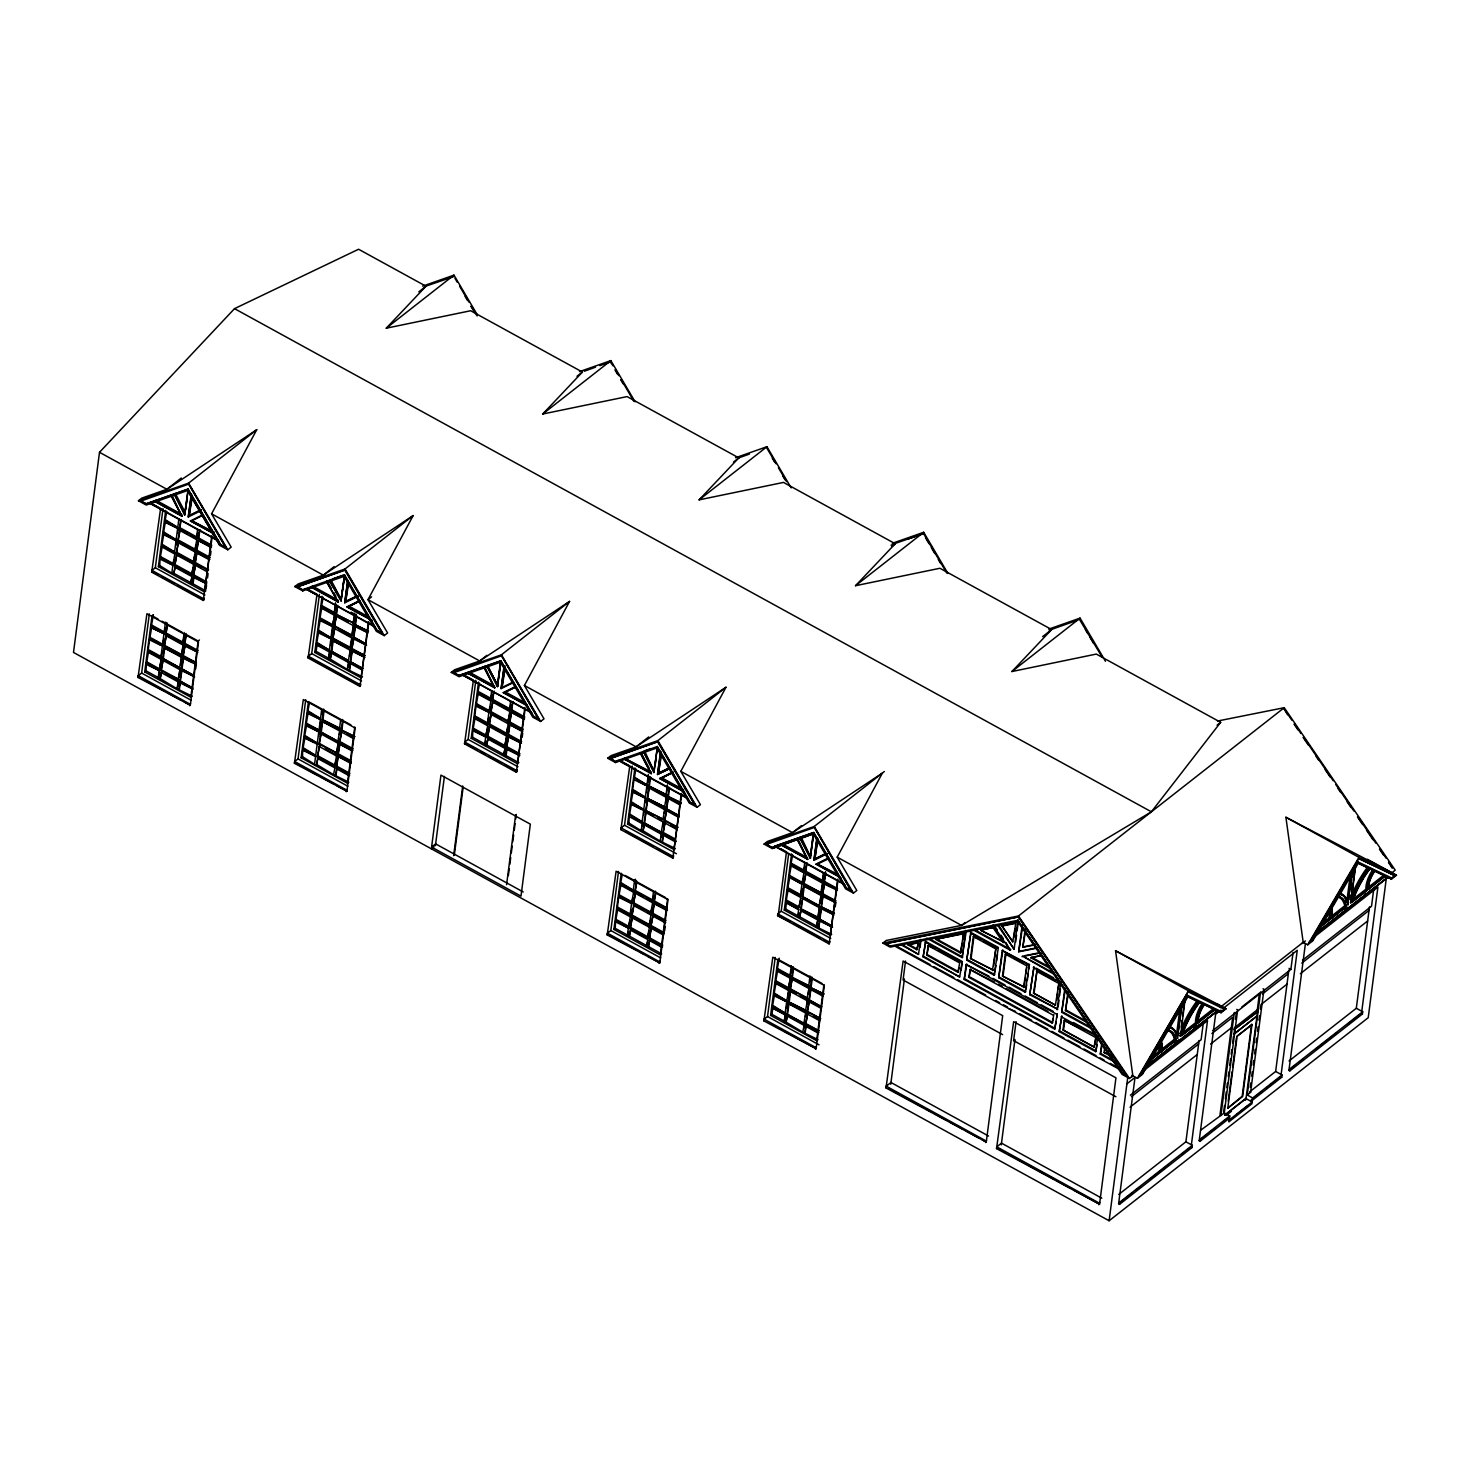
<?xml version="1.0" encoding="UTF-8"?>
<svg xmlns="http://www.w3.org/2000/svg" width="1470" height="1470" viewBox="0 0 1470 1470"><rect width="100%" height="100%" fill="white"/><g stroke="black" fill="none" stroke-linecap="round" stroke-linejoin="round"><path stroke-width="1.5" d="M1217.527 721.035L1284.229 707.695L1395.232 870.166L1391.943 872.739L1285.901 817.265L1303.192 942.288L1221.533 1006.288L1115.546 950.778L1132.837 1075.801L1129.456 1078.447L1122.161 1074.441L1017.736 921.616L890.159 947.121L882.845 943.115L886.226 940.469L961.564 925.402L1151.396 811.808L1220.67 722.321L1096.308 654.076L1011.93 671.533L1051.638 629.564L939.918 568.265L855.54 585.703L895.23 543.735L783.51 482.417L699.114 499.855L738.804 457.887L627.102 396.588L542.724 414.025L582.414 372.057L470.676 310.74L386.279 328.196L425.988 286.227L358.588 249.238L234.52 308.645L99.501 452.301L73.5 652.441L1109.115 1220.762L1368.221 1017.699L1386.559 876.543M138.033 677.468L146.926 613.725L198.505 642.022L190.291 705.232L138.033 677.468L138.272 675.704L141.635 673.058L149.334 613.872M212.176 536.715L203.283 600.458L151.722 572.161L151.943 570.397L155.324 567.751L163.005 508.565M151.722 572.161L160.597 508.418L151.483 503.401M165.338 673.94L178.476 681.161L176.896 688.695L192.166 696.174L190.824 697.239L144.721 671.937L152.016 615.746L153.376 614.68L151.098 627.543L164.548 634.011L151.098 627.543M211.79 535.723L204.495 591.932L158.392 566.63L165.687 510.439M148.801 664.881L159.752 670.89L146.302 664.403L148.58 651.577L161.351 658.597L159.311 669.659L146.541 662.639M160.671 659.13L147.9 652.11L149.499 639.817L162.95 646.304M149.499 639.817L151.759 627.01M173.442 565.546L159.991 559.059L162.251 546.234L175.022 553.253L172.982 564.315L160.212 557.295M174.36 553.786L161.59 546.766L163.85 533.959L176.62 540.96L176.088 545.168M176.62 540.96L163.17 534.474L165.448 521.666L176.4 527.675M177.668 532.893L178.219 528.667L164.769 522.199L166.772 511.486M144.721 671.937L146.063 670.871L146.302 664.403M158.392 566.63L159.752 565.564L159.991 559.059M159.991 679.416L161.571 671.882L159.991 679.416L158.172 678.423L159.072 671.404M148.121 650.365L160.91 657.366L162.27 646.837M149.72 638.072L162.49 645.073L163.868 634.544M151.318 625.779L164.089 632.798L165.467 622.214L167.286 623.225L165.926 633.79L182.813 643.07L184.595 634.084M190.291 574.788L175.261 566.538L173.662 574.108L171.843 573.116L172.762 566.06M161.81 545.021L174.581 552.022L175.959 541.493M163.409 532.728L176.179 539.729L177.539 529.2M165.007 520.435L177.778 527.454L178.862 519.02M158.172 678.423L159.532 672.635M159.311 669.659L161.075 660.692M160.91 657.366L162.398 650.512M162.49 645.073L163.997 638.237M164.089 632.798L165.32 628.039M172.982 564.315L174.213 559.574M161.13 670.651L163.17 659.589L161.13 670.651L178.715 679.397L161.81 670.136M162.729 658.376L179.634 667.637L162.729 658.376L164.089 647.829L179.799 655.546M164.328 646.083L166.367 635.022L164.328 646.083L181.894 654.83L164.989 645.55M173.662 574.108L175.261 566.538M174.82 565.307L176.859 554.245L174.82 565.307L191.706 574.586L193.213 567.732M176.4 553.032L178.458 541.971L195.345 551.232L193.305 562.293L176.4 553.032L178.458 541.971M196.135 545.26L194.904 550.019L177.999 540.739L180.057 529.678L187.554 533.794M197.733 532.985L196.502 537.726L179.597 528.447L180.7 520.012M163.409 657.843L164.769 647.314M165.926 633.79L167.69 624.805M177.999 540.739L180.057 529.678M179.597 528.447L181.361 519.498M188.197 489.73L184.632 514.978L188.123 489.032L220.592 544.433L225.682 547.685L220.243 544.708L187.792 489.289L146.026 503.971L140.789 501.105L146.357 503.695L188.123 489.032M174.618 493.92L184.65 513.287L185.9 508.399M186.47 504.026L187.315 497.485M200.49 510.862L188.27 516.962L191.229 494.287M191.559 494.012L188.27 516.962M200.618 510.163L189.226 515.768L191.761 496.18M189.226 515.768L192.166 497.815M178.035 679.93L180.075 668.868L165.044 660.618M179.634 667.637L181.674 656.575L180.571 665.01M181.233 655.363L183.272 644.301L168.242 636.051M182.813 643.07L184.191 632.504M192.405 584.38L193.305 577.342L206.755 583.829L193.985 576.81L193.066 583.866L190.567 583.388L192.166 575.817M191.706 574.586L193.764 563.524L178.734 555.274M194.904 550.019L196.943 538.957L191.321 535.852M196.502 537.726L197.605 529.292M177.797 686.416L178.476 681.161M178.972 677.303L180.075 668.868M182.17 652.717L182.997 646.396M190.567 583.388L191.927 577.581M193.305 562.293L194.812 555.458M178.715 689.687L180.296 682.154L179.395 689.173M179.854 680.941L192.625 687.942L179.854 680.941L181.894 669.879L192.846 675.888M181.453 668.648L194.224 675.649L181.453 668.648L183.493 657.586L190.788 661.592M183.052 656.355L185.091 645.293L183.052 656.355L196.502 662.841L183.732 655.822M197.421 651.081L184.65 644.062L186.01 633.496M193.544 575.597L195.583 564.535L193.544 575.597L206.314 582.598M207.913 570.305L195.142 563.304L196.502 552.775L209.953 559.243M209.512 558.03L196.723 551.011L198.101 540.482L211.551 546.969M211.11 545.737L198.321 538.718L199.424 530.303M180.534 680.408L181.894 669.879M182.133 668.115L183.493 657.586M184.65 644.062L186.414 635.077M195.142 563.304L197.182 552.242M196.723 551.011L198.781 539.949M198.321 538.718L200.104 529.77M189.612 705.765L190.512 703.487M190.824 697.239L198.119 641.03L199.461 639.983M203.283 600.458L204.201 598.18M195.73 668.813L196.263 664.587L182.813 658.119M206.076 589.102L206.535 585.593M207.527 577.857L208.078 573.649M210.449 555.384L211 551.176M294.441 763.297L303.316 699.573L355.134 727.999L346.92 791.191L294.441 763.297L294.661 761.534L298.042 758.906L305.723 699.738M368.805 622.674L359.929 686.416L308.112 657.99L308.351 656.226L311.713 653.58L319.413 594.394M308.112 657.99L317.005 594.247L307.873 589.231M335.105 767.12L333.525 774.653L348.794 782.132L347.453 783.198L301.129 757.767L308.424 701.594L350.889 724.912M328.251 658.946L329.831 651.375L328.251 658.946L330.07 659.938L331.669 652.368L348.794 661.776L347.214 669.346L362.484 676.825L361.124 677.89L314.8 652.459L322.095 596.269M316.16 756.719L302.71 750.233L304.97 737.407L314.102 742.423M317.759 744.426L304.308 737.94L306.568 725.133L319.339 732.133L318.806 736.341M319.339 732.133L305.907 725.647L308.167 712.84L319.119 718.848M306.127 723.901L319.578 730.388L320.938 719.841L307.487 713.373L309.49 702.642M329.17 651.89L316.381 644.889L318.659 632.063L329.611 638.072M330.621 645.404L331.43 639.082L317.979 632.596L320.258 619.789L333.029 626.79L331.926 635.224M333.029 626.79L319.578 620.303L321.856 607.496L334.627 614.497L332.587 625.558L319.817 618.558M333.947 615.03L321.177 608.029L323.179 597.316M301.129 757.767L302.471 756.701L302.71 750.233M314.8 652.459L316.142 651.394L317.061 644.356L324.356 648.362M333.212 766.072L317.979 757.712L316.399 765.245L314.562 764.253L315.48 757.234M302.93 748.469L315.701 755.488L317.079 744.959M304.529 736.194L317.3 743.195L318.678 732.666M318.898 730.902L320.276 720.374M307.726 711.609L320.497 718.628L321.599 710.194M316.62 643.125L329.39 650.144L330.75 639.615M318.218 630.851L330.989 637.851L332.349 627.322M321.397 606.265L334.186 613.284L335.546 602.737M321.728 713.869L322.261 709.661M332.587 625.558L334.351 616.61M334.186 613.284L335.95 604.317M316.399 765.245L317.979 757.712M317.538 756.48L319.523 745.768L317.538 756.48L334.664 765.888L335.877 761.295M319.137 744.206L321.177 733.144L338.302 742.534L336.942 753.081L319.137 744.206L321.177 733.144M320.717 731.913L337.861 741.321L320.717 731.913L322.095 721.384L337.99 729.212M322.316 719.62L340.121 728.495L322.316 719.62L323.694 709.073M331.209 651.136L348.353 660.544L331.209 651.136L332.587 640.608L348.482 648.435M332.808 638.862L334.848 627.8L332.808 638.862L350.613 647.737L333.488 638.329M334.407 626.569L336.446 615.507L334.407 626.569L352.212 635.444L335.087 626.036M336.005 614.276L353.811 623.151L336.005 614.276L337.089 605.861M321.397 731.38L322.775 720.851M322.996 719.087L324.098 710.653M330.07 659.938L331.669 652.368M331.889 650.622L333.249 640.075M336.685 613.743L337.769 605.328M330.768 579.566L341.058 599.337L344.55 574.88L377.202 630.391L382.108 633.515L376.871 630.648L344.219 575.137M341.04 600.918L344.623 575.578L341.04 600.918L329.666 580.981L326.744 582.01L338.155 602.02L311.456 587.357L306.219 589.194L374.06 625.981M358.643 596.048L344.697 602.81L347.655 580.117M347.692 582.12L344.697 602.81M357.118 596.048L345.652 601.634L348.188 582.01M345.652 601.634L348.592 583.663M334.664 765.888L336.667 755.176L325.238 748.91M336.262 753.596L338.302 742.534M337.861 741.321L339.901 730.259L339.349 734.467M339.46 729.028L340.544 720.594M348.353 660.544L350.393 649.483L349.566 655.804M349.952 648.252L351.991 637.19L350.889 645.624M351.532 635.977L353.59 624.915L352.488 633.331M353.131 623.684L354.509 613.155M348.114 667.049L348.794 661.776M354.086 621.038L354.913 614.717M335.362 775.645L336.942 768.112L349.713 775.131M349.272 773.9L336.483 766.899L337.861 756.352L351.312 762.838M350.871 761.607L338.082 754.606L339.46 744.077L352.91 750.545M339.68 742.313L341.72 731.251L339.68 742.313L352.451 749.332M341.279 730.02L354.729 736.507L341.279 730.02L342.657 719.491M349.033 670.338L350.613 662.768L361.565 668.776M350.172 661.555L362.943 668.556L350.172 661.555L352.212 650.493L363.163 656.502M351.771 649.262L353.811 638.2L351.771 649.262L365.221 655.749L352.451 648.729M353.37 636.969L366.14 643.989L353.37 636.969L355.409 625.908L366.361 631.916M354.968 624.676L368.419 631.163L354.968 624.676L356.328 614.148M336.024 775.131L336.942 768.112M336.483 766.899L338.541 755.837M338.082 754.606L340.121 743.544M341.959 729.506L343.043 721.072M349.713 669.824L350.613 662.768M350.852 661.022L352.212 650.493M354.031 636.437L355.409 625.908M355.63 624.162L356.732 615.728M346.24 791.724L347.14 789.445M347.453 783.198L354.748 727.025M359.929 686.416L360.83 684.138M361.124 677.89L368.437 621.681M431.592 847.069L440.945 775.094L530.339 824.155L520.986 896.13L431.592 847.069L435.635 843.89L523.21 891.959M435.414 845.654L444.399 776.417M525.213 708.503L516.319 772.246L464.538 743.838L464.777 742.074L468.14 739.428L475.839 680.242M464.538 743.838L473.432 680.096L464.299 675.079M453.642 855.65L462.701 785.954M454.322 855.136L463.087 787.699M524.827 707.511L517.532 763.72L471.227 738.308L478.522 682.098M475.306 731.196L486.258 737.205L472.807 730.737L475.086 717.911L487.856 724.93L485.817 735.992L473.046 728.973M487.176 725.445L474.406 718.444L476.004 706.151L489.455 712.638M476.004 706.151L478.283 693.344L491.053 700.345L489.014 711.407L476.243 704.406M490.374 700.878L477.603 693.858L479.606 683.164M471.227 738.308L472.568 737.242L472.807 730.737M503.291 746.558L488.095 738.216L486.496 745.786L484.677 744.775L485.596 737.738M474.645 716.68L487.415 723.699L488.775 713.17M477.824 692.113L490.612 699.114L491.697 690.698M484.677 744.775L485.798 740.733M485.817 735.992L487.305 729.138M487.415 723.699L488.904 716.846M489.014 711.407L490.227 706.666M490.612 699.114L491.825 694.373M486.496 745.786L488.095 738.216M487.636 736.984L489.694 725.923L487.636 736.984L504.743 746.374L506.507 737.425M507.83 727.246L506.341 734.081L489.234 724.692L491.274 713.63L500.792 718.848M490.833 712.417L492.873 701.355L490.833 712.417L507.94 721.788L509.428 714.953M510.751 704.773L509.539 709.514L492.432 700.124L493.516 691.69M489.234 724.692L491.274 713.63M492.432 700.124L494.196 691.176M497.485 684.946L487.47 665.598L497.485 684.946L500.314 663.172M501.031 661.426L497.448 686.637L500.7 661.702M513.379 682.576L501.105 688.64L504.045 665.965M504.394 665.708L501.105 688.64M513.508 681.878L502.042 687.445L504.871 665.671M504.982 669.511L502.042 687.445M505.423 756.168L506.341 749.13L519.792 755.617L507.021 748.597L506.103 755.635L503.604 755.176L505.202 747.605M504.743 746.374L506.782 735.312L491.586 726.97M506.341 734.081L508.381 723.019M507.94 721.788L509.98 710.727L494.784 702.384M509.539 709.514L510.623 701.08M503.604 755.176L504.963 749.369M506.58 747.366L508.62 736.305L506.58 747.366L519.351 754.386M520.95 742.093L508.161 735.092L509.539 724.563L522.989 731.031M522.53 729.818L509.759 722.799L511.137 712.27L524.588 718.756M524.129 717.525L511.358 710.506L512.46 702.09M508.161 735.092L510.219 724.03M509.759 722.799L511.799 711.737M511.358 710.506L513.122 701.558M516.319 772.246L517.22 769.968M522.162 737.352L522.714 733.144M506.58 884.701L515.621 815.005M508.363 875.624L509.245 868.825M509.833 864.305L510.715 857.506M511.303 852.967L512.185 846.169M512.773 841.649L513.655 834.85M514.243 830.329L515.125 823.531M515.713 818.992L516.301 814.472M607.22 934.957L616.114 871.232L668.005 899.713L659.791 962.905L607.22 934.957L607.459 933.193L610.822 930.547L618.521 871.398M681.676 794.37L672.801 858.112L620.91 829.65L621.13 827.886L624.511 825.24L632.192 766.054M667.619 898.721L660.324 954.894L613.909 929.426L621.204 873.254M631.677 817.008L642.629 823.016L641.03 830.587L642.868 831.597L644.448 824.027L661.665 833.472L660.085 841.042L675.355 848.521L673.995 849.587L627.58 824.119L634.893 767.91M623.464 925.365L628.939 928.36L615.489 921.892L617.767 909.066L630.538 916.086L628.499 927.147L615.728 920.128M629.858 916.6L617.088 909.599L618.686 897.306L632.137 903.793M618.686 897.306L620.965 884.499L633.735 891.5L631.696 902.562L618.907 895.561M633.055 892.033L620.285 885.013L622.288 874.301M641.949 823.549L629.178 816.548L631.438 803.722L640.571 808.739M643.676 814.95L644.227 810.742L630.777 804.255L633.037 791.43L645.826 798.449L645.275 802.657M645.826 798.449L632.376 791.962L633.956 779.67L647.406 786.156L646.598 792.477M633.956 779.67L635.959 768.957M613.909 929.426L615.25 928.36L615.489 921.892M627.58 824.119L628.939 823.053L629.178 816.548M646.065 937.768L630.777 929.371L629.178 936.904L627.359 935.894L628.26 928.893M617.326 907.835L630.097 914.854L631.457 904.326M620.505 883.268L633.276 890.269L634.654 879.74L636.473 880.732L635.113 891.279L652.331 900.724L653.544 895.983M629.399 814.784L642.169 821.803L643.548 811.256M630.997 802.491L643.768 809.511L645.146 798.982M632.596 790.198L645.367 797.218L646.745 786.689M634.195 777.924L646.965 784.925L648.325 774.396M627.359 935.894L628.48 931.87M628.499 927.147L629.987 920.293M630.097 914.854L631.31 910.114M631.696 902.562L632.909 897.821M634.783 883.415L635.334 879.207M642.169 826.544L642.629 823.016M647.921 782.297L648.729 775.976M629.178 936.904L630.777 929.371M630.318 928.14L632.357 917.078L630.318 928.14L647.535 937.584L649.042 930.749M650.365 920.551L649.134 925.31L631.916 915.847L633.956 904.785L643.529 910.04M651.945 908.276L650.732 913.017L633.515 903.572L635.554 892.51L643.217 896.7M644.007 822.796L661.224 832.24L644.007 822.796L646.047 811.734L653.691 815.942M645.606 810.503L663.484 819.433L645.606 810.503L647.645 799.441L664.863 808.886L664.311 813.112M647.204 798.228L665.083 807.14L647.204 798.228L649.244 787.167L666.461 796.611L665.634 802.932M648.784 785.936L666.682 794.847L648.784 785.936L649.887 777.501M631.916 915.847L633.956 904.785M633.515 903.572L635.554 892.51M635.113 891.279L636.878 882.312M642.868 831.597L644.448 824.027M644.687 822.263L646.047 811.734M646.267 809.97L647.645 799.441M647.866 797.695L649.244 787.167M649.464 785.403L650.567 776.968M657.457 747.219L653.874 772.522L657.384 746.503L690.073 802.087L694.924 805.192L689.742 802.344L657.035 746.76M655.418 763.738L656.282 757.179M656.851 752.805L657.421 748.432M669.511 768.7L657.513 774.525L660.471 751.758M657.513 774.525L660.802 751.482M669.971 767.744L658.468 773.33L661.022 753.651M658.468 773.33L661.408 755.304M662.584 946.827L649.813 939.826L648.233 947.36L646.396 946.349L647.994 938.815M647.535 937.584L649.575 926.523L634.268 918.125M649.134 925.31L651.173 914.248L647.351 912.135M650.732 913.017L652.772 901.955L647.039 898.795M652.331 900.724L653.415 892.29M661.224 832.24L663.264 821.179L662.713 825.405M662.823 819.948L664.863 808.886M664.422 807.673L666.461 796.611M666.002 795.38L667.38 784.851M646.396 946.349L647.535 942.325M661.206 837L661.665 833.472M667.233 790.639L667.784 786.432M648.233 947.36L649.813 939.826M649.372 938.595L651.412 927.533L649.372 938.595L662.143 945.596L661.904 947.36L649.134 940.341M650.732 928.066L663.503 935.067L663.742 933.321L650.953 926.302L653.011 915.24L665.781 922.26M665.322 921.029L652.551 914.009L653.929 903.48L667.38 909.967M666.921 908.736L654.15 901.716L655.528 891.188M661.904 842.034L663.484 834.464L676.274 841.483M663.043 833.251L665.083 822.189L663.043 833.251L675.814 840.252M664.642 820.958L666.682 809.896L664.642 820.958L678.093 827.445L665.322 820.425M666.241 808.665L679.011 815.685L666.241 808.665L668.28 797.604L679.232 803.612M667.839 796.372L681.29 802.859L667.839 796.372L668.923 787.957M650.953 926.302L653.011 915.24M652.551 914.009L654.591 902.947M654.15 901.716L655.914 892.768M662.584 841.52L663.484 834.464M666.921 808.132L668.28 797.604M668.501 795.858L669.603 787.424M659.111 963.42L660.03 961.141M672.801 858.112L673.701 855.834M673.995 849.587L681.308 793.396M679.011 815.685L678.791 817.43L666.002 810.429M680.61 803.392L680.371 805.156L667.601 798.136M664.679 930.675L665.23 926.467M763.922 1020.933L772.797 957.227L824.321 985.506L816.126 1048.68L763.922 1020.933L764.143 1019.188L767.524 1016.542L775.204 957.393M838.01 880.162L829.117 943.905L777.593 915.626L777.814 913.881L781.195 911.235L788.582 854.327M778.494 913.348L786.487 851.883L781.011 848.87M784.962 1014.888L772.191 1007.869L785.623 1014.355L784.043 1021.889L785.88 1022.881L787.461 1015.347L804.311 1024.608L802.73 1032.142L818 1039.621L816.64 1040.687L770.592 1015.403L777.887 959.248L821.932 983.412M803.006 911.033L817.981 919.264L816.401 926.835L831.671 934.314L830.329 935.361L784.282 910.095L791.577 853.905M772.191 1007.869L774.451 995.061L785.403 1001.07M786.413 1008.383L787.222 1002.062L773.771 995.576L776.05 982.769L788.82 989.769L786.781 1000.831L774.01 993.83M788.14 990.302L775.37 983.301L777.648 970.476L790.419 977.495L788.379 988.557L775.609 981.537M789.739 978.009L776.968 971.009L779.247 958.183M785.862 902.525L798.633 909.544L785.862 902.525L788.14 889.717L800.911 896.718L798.871 907.78L786.101 900.779M800.231 897.251L787.461 890.232L789.739 877.425L802.51 884.425L791.558 878.417M789.059 877.957L791.319 865.132L804.108 872.151L802.05 883.213L789.28 876.193M803.428 872.665L790.658 865.665L792.642 854.952M770.592 1015.403L771.952 1014.355L772.852 1007.336M784.282 910.095L785.623 909.048L786.542 901.992M772.411 1006.123L785.182 1013.124L786.56 1002.595M777.207 969.245L789.978 976.264L791.338 965.735M799.551 917.574L801.132 910.003L799.551 917.574L797.732 916.582L798.633 909.544M787.681 888.486L800.47 895.487L801.83 884.958M790.878 863.901L803.649 870.92L804.751 862.486M784.043 1021.889L785.623 1014.355M787.736 998.203L788.545 991.882M788.379 988.557L790.143 979.59M789.978 976.264L791.466 969.41M797.732 916.582L798.853 912.521M798.871 907.78L800.36 900.926M800.47 895.487L801.958 888.652M802.05 883.213L803.282 878.472M803.649 870.92L804.88 866.179M787.001 1014.135L803.87 1023.377L787.001 1014.135L788.379 1003.587L804.035 1011.286M788.6 1001.842L806.13 1010.552L788.6 1001.842L789.978 991.313L796.262 993.867M790.198 989.549L792.238 978.487L790.198 989.549L807.728 998.277L790.878 989.016M791.797 977.256L809.327 985.984L791.797 977.256L793.157 966.727M800.691 908.791L818.22 917.5L800.691 908.791L802.73 897.729M802.289 896.498L819.139 905.74L802.289 896.498L803.649 885.969L819.304 893.65M803.888 884.205L805.928 873.143L803.888 884.205L821.418 892.933L804.549 883.672M823.825 874.319L822.336 881.173L805.486 871.912L806.571 863.496M785.88 1022.881L787.461 1015.347M787.681 1013.602L789.059 1003.073M789.28 1001.309L790.639 990.78M792.477 976.741L793.561 968.307M801.37 908.258L802.455 899.824M802.969 895.965L804.329 885.436M805.486 871.912L807.25 862.963M801.04 836.797L810.301 856.587L813.13 834.85M813.847 833.122L810.264 858.278L813.498 833.38M827.794 853.464L813.921 860.299L816.861 837.643M816.897 839.646L813.921 860.299M826.287 853.482L814.858 859.105L817.412 839.517M814.858 859.105L818.073 839.003M803.87 1023.377L805.909 1012.315L805.358 1016.523M805.45 1011.084L807.508 1000.023L800.011 995.925M807.048 998.791L809.088 987.73L794.112 979.516M808.647 986.517L810.025 975.97M817.54 918.033L819.58 906.972L810.227 901.827M819.139 905.74L821.179 894.679M820.738 893.448L822.777 882.386L807.802 874.172M822.336 881.173L823.42 872.739M803.851 1028.1L804.311 1024.608M806.957 1004.23L807.508 1000.023M808.279 994.051L809.088 987.73M809.878 981.776L810.411 977.55M816.401 926.835L817.981 919.264M818.496 915.406L819.58 906.972M820.095 903.113L820.903 896.792M821.693 890.82L822.502 884.499M804.549 1033.134L806.13 1025.601L818.9 1032.62M805.689 1024.37L807.728 1013.308L805.689 1024.37L819.139 1030.856L806.368 1023.855M807.287 1012.095L809.327 1001.033L807.287 1012.095L820.738 1018.563L807.949 1011.562M808.886 999.802L821.657 1006.803L808.886 999.802L810.925 988.74L821.877 994.749M810.466 987.509L823.917 993.996L810.466 987.509L811.844 976.98M818.22 927.827L819.819 920.257L818.9 927.294M819.36 919.026L832.149 926.045L819.36 919.026L821.418 907.964L832.369 913.972M820.958 906.751L834.409 913.219L820.958 906.751L823.016 895.689L835.787 902.69L835.236 906.898M822.557 894.458L824.596 883.396L822.557 894.458L836.007 900.945L823.237 893.925M836.926 889.185L824.155 882.165L825.534 871.636M805.229 1032.62L806.13 1025.601M809.547 999.269L810.925 988.74M811.146 986.976L812.249 978.561M820.039 918.511L821.418 907.964M821.638 906.218L823.016 895.689M824.155 882.165L825.919 873.217M815.446 1049.212L816.346 1046.934M816.64 1040.687L823.935 984.514M829.117 943.905L830.017 941.627M830.329 935.361L837.624 879.17M886.024 1087.947L903.113 961.012L1002.687 1015.66L986.26 1142.061L886.024 1087.947L886.245 1086.183L890.967 1082.49L988.557 1136.034M905.538 961.012L903.076 979.994L1002.65 1034.641M890.746 1084.235L904.417 978.928M914.487 943.17L907.964 944.879L916.821 949.749L918.382 942.399M916.821 949.749L918.088 944.677M901.073 944.824L918.548 954.397L920.477 939.477M920.055 947.488L920.881 941.094M923.105 956.915L925.714 941.462L962.262 961.509L959.653 976.962L923.105 956.915L925.714 941.462M959.101 967.903L957.926 972.295L926.853 955.243L928.103 945.596L934.608 948.26M926.853 955.243L928.783 945.063M957.926 972.295L959.855 962.115L938.503 950.392M963.585 933.358L935.582 939.348L960.443 952.983L963.585 933.358L962.758 939.716M960.443 952.983L962.207 943.979M926.761 938.227L962.152 957.65L965.68 930.437M961.159 970.035L961.986 963.64M962.152 957.65L966.066 932.182M1056.158 1022.164L1054.651 1029.092L964.21 979.461L966.139 964.54L988.924 976.154M966.709 960.149L970.917 932.421L998.351 947.47L994.143 975.216L966.709 960.149L970.917 932.421M964.21 979.461L966.819 964.008M970.476 958.495L993.095 970.016L970.476 958.495L973.324 936.555L979.976 939.312M971.137 957.962L974.004 936.022M1053.31 1018.581L1052.134 1023.046L968.987 977.421L970.016 969.538L994.437 982.034M968.987 977.421L970.696 969.006M992.415 970.549L995.943 948.077L983.981 941.498M993.665 965.625L995.943 948.077M994.143 975.216L995.998 965.606M996.587 961.068L997.469 954.269M1026.721 984.9L1025.16 992.232L998.7 977.715L1002.246 950.502L1029.386 964.504L1028.779 969.024M998.7 977.715L1002.907 949.969M1002.466 976.043L1024.131 987.031L1002.466 976.043L1005.315 954.103L1009.798 955.665M1003.128 975.529L1005.995 953.589M985.598 1142.594L986.499 1140.297M1012.775 941.811L1002.026 926.063L1012.775 941.811L1015.825 922.903L1004.892 925.108M1013.988 937.198L1015.035 929.04M998.865 925.457L1014.116 949.308L1017.938 920M1015.678 942.013L1016.56 935.251M1017.148 930.749L1018.03 923.968M1037.563 948.04L1018.692 951.825L1022.201 924.759M1018.692 951.825L1022.293 928.728M996.55 1148.603L1013.638 1021.668L1115.951 1077.822L1099.542 1204.224L996.55 1148.603L996.77 1146.839L1001.493 1143.145L1101.802 1198.197M1035.946 944.695L1022.808 947.323L1025.196 928.948M1022.808 947.323L1025.601 930.455M1115.914 1096.767L1013.602 1040.613L1016.064 1021.668M1001.272 1144.891L1014.943 1039.547L1013.602 1040.613M1023.451 987.564L1026.979 965.092M1024.406 984.845L1025.27 978.267M1025.839 973.875L1026.685 967.297M1025.16 992.232L1029.386 964.504M1027.31 980.361L1028.191 973.563M1029.735 994.731L1033.943 967.003L1029.735 994.731L1057.83 1009.265L1030.396 994.216M1033.484 993.077L1055.423 1005.112L1033.484 993.077L1037.012 970.604L1054.964 980.453M1034.163 992.544L1037.012 970.604M1052.134 1023.046L1053.825 1014.631M1055.423 1005.112L1058.951 982.658L1058.106 989.236M1056.673 1000.206L1057.536 993.628M1054.651 1029.092L1057.261 1013.638L1056.709 1017.902M1057.15 1009.78L1060.678 982.585L1033.263 967.536M1058.124 1006.987L1059.006 1000.188M1059.594 995.649L1060.476 988.851M1059.208 1031.591L1061.818 1016.156L1059.208 1031.591L1095.738 1051.656L1097.245 1044.729M1093.165 1029.551L1061.707 1012.297L1064.666 989.622M1061.707 1012.297L1065.327 989.089M1062.957 1029.937L1094.029 1046.989L1062.957 1029.937L1064.206 1020.29L1084.309 1030.415M1088.406 1023.212L1065.474 1010.625L1067.955 991.533M1063.637 1029.404L1064.886 1019.757M1065.474 1010.625L1068.065 995.245M1094.029 1046.989L1095.958 1036.809L1094.948 1044.527M1095.738 1051.656L1097.686 1036.736L1061.138 1016.67M1097.796 1040.466L1098.366 1036.203M1115.84 1062.681L1100.313 1054.155L1101.691 1043.498M1100.313 1054.155L1102.096 1045.096M1112.919 1057.353L1104.062 1052.502L1104.65 1047.945M1098.862 1204.757L1099.762 1202.46M1109.115 1220.762L1127.766 1077.253M1126.902 1083.831L1135.005 1077.492L1118.578 1203.893L1119.497 1204.389L1119.791 1202.148L1192.299 1145.314L1185.904 1141.804L1118.707 1194.485M1180.153 1006.619L1176.368 1035.78A50.66 20.709 -61.2 0 0 1175.394 1032.62M1181.072 1007.115L1177.286 1036.276A50.66 20.709 -61.2 0 0 1169.605 1027.015M1177.635 1035.946L1181.384 1006.987M1177.341 1038.169L1182.137 1005.002M1182.78 1031.775L1181.953 1035.597L1183.24 1032.032A51.689 21.131 -61.2 0 1 1197.995 1004.524L1199.336 1002.724L1198.289 1002.228L1196.745 1004.304A50.053 20.47 -61.2 0 0 1182.394 1031.058L1180.484 1036.313L1180.612 1031.609M1181.2 1027.144L1182.064 1020.456M1182.633 1016.009L1184.673 1000.409M1180.484 1036.313L1185.022 999.986M1185.904 1141.804L1199.079 1040.484M1203.305 1022.881L1201.119 1039.731L1130.393 1095.168M1191.38 1144.818L1207.513 1020.658L1142.08 1071.942M1119.497 1204.389L1192.005 1147.555L1192.299 1145.314M1200.935 1130.026L1224.271 1112.955L1229.747 1115.951L1229.453 1118.211L1200.108 1141.216L1199.189 1140.72L1215.598 1014.318L1220.927 1010.147M1200.108 1141.216L1200.402 1138.974L1229.747 1115.951M1219.99 1115.105L1232.687 1017.277L1211.905 1033.575M1220.909 1115.601L1234.285 1012.518M1234.139 1029.551L1257.53 1011.838L1234.139 1029.551L1234.359 1027.806L1257.291 1009.816M1235.443 1019.463L1236.252 1013.216M1223.646 1112.129L1224.528 1105.44M1225.392 1098.733L1226.256 1092.045M1226.844 1087.598L1227.413 1083.133M1228.277 1076.444L1228.865 1071.979M1229.728 1065.291L1230.611 1058.602M1231.18 1054.137L1231.768 1049.69M1232.632 1043.002L1233.495 1036.295M1234.579 1029.809L1234.01 1034.2L1256.96 1016.211L1257.53 1011.838M1224.271 1112.955L1237.666 1009.872L1236.748 1009.375M1228.222 1101.14L1232.025 1071.906M1232.613 1067.404L1236.399 1038.169M1251.54 1024.278L1242.187 1096.253L1227.799 1108.141L1237.152 1036.166L1251.999 1024.535L1237.152 1036.166M1229.453 1118.211L1228.553 1117.696L1229.012 1121.72L1251.944 1103.731L1252.164 1101.986L1245.788 1098.476L1224.602 1115.069M1229.012 1121.72L1229.232 1119.956L1252.164 1101.986M1227.799 1108.141L1242.646 1096.51L1251.999 1024.535M1245.549 1100.221L1245.788 1098.476M1257.071 1011.58L1259.459 993.15L1241.819 1006.968M1256.96 1016.211L1246.009 1098.604L1224.841 1115.197M1263.061 988.74L1263.979 989.255L1250.584 1092.339L1249.684 1091.824L1275.648 1071.465L1282.042 1074.974L1252.697 1097.98L1247.221 1094.966L1260.598 991.882M1250.253 1087.359L1250.841 1082.876M1251.705 1076.169L1252.293 1071.685M1253.175 1064.978L1253.745 1060.495M1254.627 1053.788L1255.196 1049.304M1256.078 1042.597L1256.648 1038.114M1257.53 1031.407L1258.099 1026.924M1258.981 1020.217L1259.57 1015.733M1260.433 1009.026L1261.021 1004.543L1286.985 984.183M1251.264 1101.471L1251.485 1099.725L1261.848 1091.604M1251.485 1099.725L1252.403 1100.221L1252.697 1097.98M1275.648 1071.465L1288.822 970.145M1212.768 1030.599L1290.862 969.391L1293.067 952.542M1281.123 1074.478L1297.257 950.318L1224.473 1007.354M1252.403 1100.221L1281.748 1077.216L1282.042 1074.974M1289.061 1060.954L1356.314 1008.255L1362.69 1011.764L1362.414 1014.006L1289.851 1070.877L1288.933 1070.38L1305.36 943.979M1289.851 1070.877L1290.145 1068.635L1362.69 1011.764M1350.507 873.088L1346.722 902.268A50.678 20.727 -61.2 0 0 1344.333 896.553M1347.641 902.764L1351.426 873.603M1347.99 902.47L1351.757 873.474M1347.696 904.693L1352.492 871.489M1359.162 863.441L1368.313 867.851A50.678 20.727 -61.2 0 0 1351.004 900.118L1350.673 895.12M1351.555 888.394L1352.143 883.911M1353.006 877.186L1353.594 872.684M1362.764 878.564A51.762 21.168 -61.2 0 0 1353.135 898.262L1352.29 902.102L1353.594 898.501A51.762 21.168 -61.2 0 1 1368.349 870.993L1369.672 869.193L1368.643 868.696L1367.118 870.773A50.109 20.488 -61.2 0 0 1352.767 897.527L1350.838 902.837L1352.694 884.756M1353.282 880.291L1355.009 866.914M1351.004 900.118L1355.377 866.455M1350.838 902.837L1355.469 867.153M1356.314 1008.255L1369.47 906.935M1373.715 889.313L1371.528 906.182L1302.512 960.259M1361.79 1011.25L1377.904 887.108L1314.198 937.051M1166.941 1030.011A51.726 21.15 -61.2 0 1 1175.651 1037.967L1176.22 1040.08L1160.896 1052.097L1160.969 1049.653A18.577 7.607 -61.2 0 0 1160.583 1041.274M1160.896 1052.097L1161.429 1049.911A18.577 7.607 -61.2 0 0 1160.547 1040.852M1336.855 896.241A51.744 21.168 -61.2 0 1 1345.564 904.197L1346.134 906.31L1331.232 918.603L1331.783 916.398A18.559 7.589 -61.2 0 0 1330.883 907.357M1149.595 1060.366L1159.426 1052.63L1159.959 1050.701A16.593 6.78 -61.2 0 0 1160.087 1043.186M1146.784 1063.196L1159.885 1052.888L1160.418 1050.958A16.593 6.78 -61.2 0 0 1160.142 1042.653M1321.603 925.53L1329.78 919.136L1330.313 917.188A16.593 6.78 -61.2 0 0 1330.038 908.883M1317.175 929.628L1330.24 919.375L1330.773 917.445A16.593 6.78 -61.2 0 0 1330.497 909.14M1180.043 1036.056L1181.935 1030.801A50.053 20.47 -61.2 0 1 1196.304 1004.047L1198.289 1002.228M1350.379 902.598L1352.308 897.288A50.109 20.488 -61.2 0 1 1366.659 870.516L1368.643 868.696M211.57 513.82L256.736 429.718L166.9 489.289L141.818 498.109L138.456 500.755L146.283 505.055L187.627 490.521L219.747 545.37L227.795 549.78L231.176 547.134L211.57 513.82L323.308 575.137L413.162 515.566L367.996 599.65L387.602 632.982L384.221 635.628L376.393 631.328L344.053 576.369L302.673 590.885L294.845 586.585L298.208 583.939L323.308 575.137L334.094 566.667M524.404 685.498L569.57 601.395L479.716 660.967L454.616 669.769L451.253 672.415L459.099 676.714L500.462 662.217L532.783 717.158L540.648 721.458L544.01 718.83L524.404 685.498L636.124 746.815L725.996 687.243L680.812 771.327L700.418 804.66L697.056 807.306L689.265 803.024L656.888 747.991L615.471 762.526L607.68 758.263L611.042 755.617L636.124 746.815L648.729 736.929M837.202 857.157L882.386 773.073L792.532 832.626L767.45 841.446L764.069 844.092L772.154 848.521L813.278 833.894L845.581 888.817L853.445 893.117L856.808 890.489L837.202 857.157L961.564 925.402L965.165 922.572M1137.394 1078.319L1188.605 990.872L1226.09 1008.787L1221.092 1012.72L1187.833 996.825L1142.41 1074.386L1137.394 1078.319L1131.918 1075.305M1139.25 1076.077L1187.999 991.809L1224.473 1009.284L1221.478 1011.636L1187.521 995.374L1141.804 1073.467L1138.791 1075.82L1142.264 1073.725L1187.521 995.374M1307.749 944.806L1358.96 857.359L1396.5 875.238L1391.502 879.17L1358.188 863.294L1312.747 940.873L1307.749 944.806L1303.192 942.288L1302.053 943.556L1305.378 940.929M1309.605 942.564L1358.813 858.553L1394.865 875.734L1391.87 878.086L1357.876 861.861L1312.14 939.955L1309.145 942.307L1312.6 940.212L1357.876 861.861M1199.722 1012.113A16.593 6.78 -61.2 0 0 1197.701 1021.117L1198.27 1022.808L1198.16 1021.374A16.593 6.78 -61.2 0 1 1203.526 1005.884L1203.066 1004.469L1202.295 1005.664A18.595 7.607 -61.2 0 0 1196.764 1021.613L1196.782 1023.359L1181.494 1035.339M1368.974 881.835A16.593 6.78 -61.2 0 0 1368.092 887.586L1368.643 889.276L1368.552 887.825A16.593 6.78 -61.2 0 1 1373.917 872.353L1373.439 870.938L1372.686 872.133A18.559 7.589 -61.2 0 0 1367.155 888.064L1367.192 889.809L1351.83 901.845M1131.698 1077.069L1132.837 1075.801M1175.504 1042.359L1174.365 1043.608L1178.885 1039.713M1215.396 1011.47L1216.535 1010.202M1220.394 1007.538L1221.533 1006.288M1345.877 908.846L1344.738 910.095L1348.1 907.449M1385.787 877.921L1386.927 876.653M1390.804 873.988L1391.943 872.739M1151.083 1057.591L1158.305 1051.914A16.023 6.542 -61.2 0 0 1159.113 1044.031M1150.183 1059.503L1159.205 1052.41A16.023 6.542 -61.2 0 0 1159.371 1042.873M181.288 478.007L166.9 489.289L99.501 452.301M418.803 291.868L425.988 286.227M182.151 515.952L155.048 501.527L181.802 516.227L171.255 495.831L174.507 494.545L184.963 514.702M138.456 500.755L188.601 483.134L256.736 429.718M386.298 328.177L453.973 275.129L477.033 314.341M174.507 494.545L184.632 514.978M226.012 547.41L188.766 484.089L225.682 547.685M453.477 276.636L425.675 286.246M172.651 496.658L181.196 514.959L155.25 500.719M177.778 527.454L165.669 519.902M213.205 533.445L190.402 520.931L213.536 533.187M213.609 532.746L191.798 520.784L214.289 532.232M176.179 539.729L164.089 532.195M174.581 552.022L162.49 544.488M171.843 573.116L159.752 565.564M197.862 652.312L184.411 645.826M344.55 574.88L302.416 589.801L297.197 586.934L345.193 569.937L382.439 633.258M302.416 589.801L297.528 586.659M176.896 688.695L160.671 678.883M302.673 590.885L305.374 588.753L375.107 627.029M577.012 376.283L582.414 372.057M194.683 676.88L181.233 670.393M329.666 580.981L341.371 600.66M294.845 586.585L345.027 568.982L413.162 515.566M542.724 414.025L610.877 360.609L635.077 401.788M193.084 689.173L179.634 682.686M297.197 586.934L345.193 569.937M610.362 362.116L613.045 365.81M371.69 620.413L346.957 606.834L372.02 620.156M370.201 618.686L348.353 606.687L356.787 602.388M371.598 596.838L367.996 599.65L479.716 660.967L486.901 655.326M330.989 637.851L318.88 630.318M329.39 650.144L317.3 642.611M368.18 632.927L354.729 626.441M366.581 645.201L353.131 638.733M347.214 669.346L330.75 659.405M364.983 657.494L351.55 651.008M320.497 718.628L308.406 711.076M317.3 743.195L305.209 735.661M315.701 755.488L303.61 747.954M314.562 764.253L302.471 756.701M453.605 672.764L459.191 675.373L500.958 660.728L533.61 716.221L538.516 719.363L533.261 716.478L500.627 660.986L458.842 675.649L453.605 672.764L501.601 655.767L538.865 719.106M333.525 774.653L317.079 764.712M733.42 462.131L738.804 457.887M494.967 687.611L467.901 673.205L494.637 687.868L484.089 667.527L487.011 666.498L497.448 686.637M451.253 672.415L501.417 654.812L569.57 601.395M699.114 499.855L766.936 446.715L791.154 487.875M501.601 655.767L538.516 719.363M484.475 666.369L494.03 686.619L468.103 672.396M526.15 705.177L503.236 692.591L526.499 704.902M526.572 704.479L504.633 692.443L515.07 687.188M521.391 743.324L507.94 736.837M431.371 848.833L434.073 846.702M657.384 746.503L615.213 761.442L610.032 758.612L658.009 741.615L695.273 804.935M615.213 761.442L610.362 758.336M615.471 762.526L618.172 760.413L687.96 798.724M891.628 546.546L895.23 543.735L891.059 545.205M624.199 759.034L651.394 773.496L624.199 759.034L618.999 760.854M607.68 758.263L657.843 740.641L725.996 687.243M855.54 585.703L923.693 532.287L947.911 573.447M654.205 772.246L643.713 752.034L653.874 772.522M610.032 758.612L658.009 741.615M646.965 784.925L634.875 777.391M684.579 792.165L659.663 778.475L682.999 790.842M683.072 790.419L661.059 778.328L673.48 772.099M645.367 797.218L633.276 789.684M643.768 809.511L631.677 801.958M620.91 829.65L629.785 765.888L620.671 760.89M642.169 821.803L630.079 814.251M641.03 830.587L628.939 823.053M660.085 841.042L643.529 831.064M633.276 890.269L621.185 882.735M766.421 844.423L771.879 847.437L766.421 844.423L814.417 827.445L851.314 891.022L846.058 888.137L813.424 832.663L777.667 845.213L813.774 832.387L846.408 887.88L851.663 890.765M775.535 845.875L772.154 848.521L813.278 833.894M801.517 825.589L792.532 832.626L680.812 771.327M1042.634 636.62L1051.638 629.564M781.25 844.717L775.682 846.83L781.25 844.717L807.783 859.27L780.919 844.974M764.069 844.092L814.233 826.471L884.334 771.529M1011.93 671.533L1080.082 618.117L1105.458 661.243M807.783 859.27L797.346 838.984L800.268 837.955L810.613 858.021M814.417 827.445L851.314 891.022M1079.586 619.605L1102.041 656.943M798.412 840.068L806.846 858.296L781.121 844.166L774.855 846.408L844.901 884.83M840.858 877.884L816.052 864.268L828.455 858.131M839.37 876.138L817.449 864.103L838.047 874.521M777.593 915.626L790.162 921.616M837.385 890.397L823.935 883.929M835.787 902.69L822.336 896.204M834.188 914.983L820.738 908.497M832.59 927.276L819.139 920.79M786.781 1000.831L774.69 993.297M785.182 1013.124L773.091 1005.59M1018.232 920.22L889.938 946.074L885.565 943.666L1018.673 916.857L1126.976 1076.15L1122.584 1073.743L1017.883 920.477L1122.933 1073.467L1127.306 1075.875M889.938 946.074L885.895 943.391M802.73 1032.142L786.542 1022.367M918.548 954.397L901.753 944.291M1217.068 725.151L1220.67 722.321M980.802 930.308L1003.992 942.141L980.802 930.308L993.849 927.313L983.54 929.371M882.845 943.115L1018.471 915.994L1284.229 707.695M885.565 943.666L1018.673 916.857M959.653 976.962L923.785 956.382M973.967 930.289L1010.111 950.116L1005.884 942.417M1054.082 974.261L1022.642 956.106M1051.436 969.079L1030.801 957.76L1041.789 955.169M1008.861 1008.659L1015.568 1011.452M1104.062 1052.502L1108.288 1053.916M1159.995 1050.591L1174.401 1039.29L1175.302 1039.786L1160.896 1051.087A19.147 7.828 -61.2 0 0 1160.381 1040.117M1182.946 1032.601L1195.533 1022.734A19.165 7.846 -61.2 0 1 1202.239 1003.385L1198.528 1001.603L1199.447 1002.117A51.119 20.911 -61.2 0 0 1184.177 1028.908M1214.312 1009.21L1213.411 1008.714L1197.223 1021.411L1198.123 1021.907L1214.312 1009.21L1221.092 1012.72M1321.456 924.042L1328.659 918.401A16.023 6.542 -61.2 0 0 1329.468 910.518M1330.332 917.078L1344.756 905.777L1345.656 906.273L1331.25 917.574A19.147 7.828 -61.2 0 0 1331.25 907.302M1372.631 869.854A19.147 7.828 -61.2 0 0 1365.924 889.185L1351.5 900.485L1352.418 900.981L1366.843 889.681A19.147 7.828 -61.2 0 1 1373.55 870.35L1368.882 868.072L1369.801 868.568A51.174 20.929 -61.2 0 0 1364.583 876.083M1383.803 875.164L1367.614 887.862L1368.515 888.358L1384.722 875.661L1375.699 871.306M1202.239 1003.385L1203.158 1003.881A19.165 7.846 -61.2 0 0 1196.433 1023.23L1182.064 1034.513A51.119 20.911 -61.2 0 1 1183.074 1031.719M1320.574 925.953L1329.56 918.897A16.023 6.542 -61.2 0 0 1329.725 909.36M1160.436 1051.84L1175.761 1039.841L1175.191 1037.728A51.726 21.15 -61.2 0 0 1174.64 1036.203M1197.811 1022.55L1214.128 1009.761L1217.086 1011.213L1143.715 1068.708M1368.184 889.019L1384.519 876.23L1387.459 877.663L1314.088 935.177M1181.953 1035.597L1197.241 1023.598L1197.223 1021.87A18.595 7.607 -61.2 0 1 1202.754 1005.921L1203.507 1004.727L1203.085 1005.645A16.593 6.78 -61.2 0 0 1200.439 1010.46M1198.27 1022.808L1214.587 1010.019M1331.232 918.603L1346.593 906.567L1346.024 904.436A51.744 21.168 -61.2 0 0 1337.296 896.479M1352.29 902.102L1367.651 890.048L1367.614 888.303A18.559 7.589 -61.2 0 1 1373.145 872.39L1373.899 871.195L1373.458 872.096A16.593 6.78 -61.2 0 0 1369.489 880.218M1368.643 889.276L1384.979 876.469M1364.215 894.826L1365.906 893.503M1145.056 1067.055L1217.086 1011.213M1317.212 932.109L1387.459 877.663M1145.902 1066.779L1217.454 1010.717M1316.256 933.266L1387.845 877.167L1391.502 879.17M1394.865 875.734L1391.87 878.086M1131.422 1096.657L1198.62 1043.994M1262.381 994.014L1288.363 973.654M1301.759 963.144L1369.011 910.444M1130.044 1107.186L1197.241 1054.523M1210.545 1044.104L1231.327 1027.806M1300.399 973.673L1367.651 920.973M1233.789 1034.072L1256.721 1016.101M1247.221 1094.966L1250.584 1092.339M1226.145 1115.436L1231.437 1111.302M1120.361 1202.497L1132.727 1192.795M1136.273 1190.02L1139.801 1187.245M1150.422 1178.94L1168.099 1165.085M1182.247 1153.987L1191.086 1147.059L1192.005 1147.555M1199.189 1140.72L1207.825 1133.94M1211.28 1131.238L1214.735 1128.537M1221.643 1123.117L1228.553 1117.696M1267.03 1087.543L1280.848 1076.72L1281.748 1077.216M1288.933 1070.38L1296.007 1064.831M1299.553 1062.057L1303.1 1059.282M1315.485 1049.562L1336.726 1032.932M1347.328 1024.608L1361.496 1013.51L1362.414 1014.006M1236.913 1114.297L1247.497 1106.01M815.538 858.572L825.056 853.886M189.887 515.253L201.298 509.631M190.402 520.931L202.75 514.776M191.798 520.784L203.448 515.051M816.052 864.268L828.106 858.388M817.449 864.103L829.135 858.407M346.314 601.101L355.887 596.452M346.957 606.834L359.323 600.734M348.353 606.687L360.003 601.028M503.236 692.591L515.658 686.472M504.633 692.443L516.337 686.766M659.13 772.797L668.74 768.149M657.862 774.249L669.842 768.442M659.663 778.475L672.102 772.338M661.059 778.328L672.801 772.632M771.879 847.437L778.016 844.938M422.643 286.154L453.973 275.129M140.789 501.105L188.766 484.089M149.811 503.365L155.379 501.27M579.511 371.616L610.877 360.609M584.362 371.23L595.534 367.169M599.87 365.644L610.712 361.84M332.79 578.868L342.859 575.321M308.296 588.331L311.787 587.1L338.486 601.745M735.57 457.721L766.936 446.715M738.271 458.089L749.443 454.028M468.232 672.929L462.646 675.042L530.449 711.811M892.345 543.294L923.693 532.287M895.377 543.404L914.873 536.55M908.037 539.104L923.197 533.775M650.163 748.891L644.503 750.876L653.893 770.831L643.823 751.409M643.713 752.034L640.461 753.32L651.394 773.496M1048.735 629.123L1080.082 618.117M1049.268 630.244L1077.749 620.101M907.964 944.879L917.703 942.931M935.582 939.348L962.923 933.891M1002.026 926.063L1015.164 923.436M1023.487 946.79L1034.439 944.604M1019.353 951.292L1036.13 947.929M1024.755 955.684L1037.324 953.166M1021.981 956.639L1040.852 952.854M1030.801 957.76L1041.128 955.684M1394.424 875.477L1358.813 858.553M1186.749 995.98L1197.958 1001.401A50.623 20.709 -61.2 0 0 1180.649 1033.63L1179.748 1033.134M1205.326 1004.855L1213.411 1008.714M1367.376 859.252L1396.5 875.238M1285.901 817.265L1358.96 857.359M1373.439 870.938L1374.505 871.489M1369.672 869.193L1367.89 870.736A51.762 21.168 -61.2 0 0 1366.126 873.272M234.52 308.645L1151.396 811.808M1289.043 968.381L1290.862 969.391M1216.976 1003.789L1226.09 1008.787M1224.473 1009.284L1221.478 1011.636M1115.546 950.778L1188.605 990.872M1203.066 1004.469L1204.132 1005.002M1199.336 1002.724L1197.535 1004.286A51.689 21.131 -61.2 0 0 1194.063 1009.431M1195.735 1025.288L1196.653 1025.803L1193.824 1028.375L1194.963 1027.126L1194.044 1026.611M1031.481 957.227L1048.367 966.488M974.647 929.757L1010.79 949.583M1024.663 957.209L1052.759 972.625M1035.891 968.068L1053.531 977.752M1057.445 979.902L1061.358 982.052M970.255 932.954L997.671 948.003M1002.246 950.502L1028.706 965.018M1013.62 957.76L1023.157 962.997M973.324 936.555L995.282 948.609M1005.315 954.103L1026.299 965.625M1036.332 971.137L1058.29 983.173M155.93 500.204L181.876 514.445M312.338 586.034L338.137 600.183M349.015 606.154L368.896 617.069M468.783 671.863L494.71 686.086M505.312 691.911L523.265 701.76M651.118 771.971L624.419 758.226L650.438 772.503M661.721 777.795L683.752 789.886M781.801 843.651L807.526 857.763M311.658 586.567L337.457 600.716M816.401 863.992L839.296 876.561M351.054 612.145L354.913 614.276M213.995 537.708L217.652 539.711M527.032 709.495L530.688 711.498M150.142 503.108L217.431 540.023M619.348 760.596L686.913 797.677M776.031 846.573L843.265 883.47M148.984 502.924L219.085 541.383M461.8 674.601L532.103 713.17M936.261 938.815L961.104 952.468M1066.136 1010.092L1085.246 1020.584M929.408 938.779L962.832 957.117M967.389 959.634L994.822 974.684M999.379 977.182L1025.839 991.699M1062.387 1011.764L1089.913 1026.869M180.277 527.914L197.182 537.193M199.001 538.204L211.772 545.205M322.077 605.732L334.848 612.751M478.503 691.58L491.274 698.599M493.111 699.591L510.2 708.981M512.038 709.973L524.808 716.992M791.558 863.386L804.329 870.387M806.148 871.398L822.998 880.64M824.835 881.632L837.606 888.652M338.357 616.555L347.875 621.773M638.292 781.14L645.587 785.145M826.434 884.389L830.072 886.392M179.377 530.211L196.282 539.472M198.101 540.482L210.871 547.483M335.766 616.04L352.91 625.43M492.211 701.87L509.3 711.259M511.137 712.27L523.908 719.271M648.564 787.681L665.781 797.144M805.248 873.676L822.097 882.919M992.948 978.359L1005.002 984.973M1009.026 987.178L1021.08 993.793M1025.104 995.998L1037.159 1002.613M1041.183 1004.818L1053.237 1011.434M1073.357 1022.477L1096.436 1035.137M925.034 941.994L961.582 962.041M966.139 964.54L1056.581 1014.171M928.103 945.596L959.175 962.648M998.406 984.202L1002.356 986.388M1006.325 988.557L1047.889 1011.36M1064.206 1020.29L1095.279 1037.324M970.016 969.538L1053.145 1015.145M178.678 540.207L195.583 549.486M197.403 550.478L210.173 557.497M320.478 618.025L333.249 625.044M476.905 703.873L489.675 710.874M491.513 711.884L508.62 721.274M510.439 722.266L523.21 729.285M789.96 875.661L802.73 882.68M338.67 629.877L350.081 636.142M357.467 640.203L364.762 644.209M478.503 706.629L487.636 711.627M668.501 810.889L677.633 815.905M177.778 542.485L194.683 551.764M196.502 552.775L209.273 559.776M334.186 628.315L351.312 637.723M490.612 714.163L507.701 723.552M509.539 724.563L522.309 731.564M646.965 799.974L664.183 809.419M803.649 885.969L820.499 895.212M969.667 976.907L1052.796 1022.532M908.625 944.346L917.5 949.216M927.533 954.728L958.605 971.762M964.89 978.946L1055.313 1028.559M1059.888 1031.076L1096.418 1051.123M1100.975 1053.622L1112.625 1060.017M896.167 945.927L929.977 964.485M933.946 966.672L953.846 977.587M957.815 979.755L985.653 995.043M995.613 1000.5L999.582 1002.687M1003.569 1004.855L1007.538 1007.042M1019.592 1013.657L1031.664 1020.29M1035.688 1022.495L1047.761 1029.129M1051.785 1031.334L1063.876 1037.967M1067.9 1040.172L1079.972 1046.805M1083.996 1049.01L1096.069 1055.625M1100.093 1057.849L1104.117 1060.054M1110.162 1063.361L1120.232 1068.892M894.844 946.11L1120.857 1070.123M177.08 552.5L193.985 561.779M195.804 562.771L208.593 569.79M475.306 716.166L488.095 723.166M489.914 724.177L507.021 733.548M508.841 734.559L521.611 741.56M788.361 887.953L801.132 894.973M197.403 565.527L201.059 567.53M510.439 737.315L519.572 742.332M657.531 818.037L661.353 820.131M670.559 825.184L676.035 828.198M176.179 554.778L193.084 564.057M194.904 565.05L207.674 572.069M332.587 640.608L349.713 650.016M489.014 726.456L506.121 735.845M645.367 812.267L662.584 821.712M664.422 822.722L677.192 829.723M802.05 898.243L818.919 907.504M160.892 556.762L173.662 563.782M175.481 564.774L192.386 574.053M194.205 575.064L206.994 582.065M473.726 728.44L486.496 735.459M488.316 736.452L505.423 745.841M507.242 746.852L520.012 753.853M663.723 832.718L674.675 838.727M786.762 900.246L799.533 907.247M162.49 559.537L171.604 564.535M823.457 922.26L830.77 926.265M174.581 567.071L191.486 576.35M330.989 652.9L348.114 662.308M349.952 663.301L362.722 670.32M487.415 738.749L504.522 748.138M643.768 824.56L660.986 834.005M662.823 834.997L675.594 842.016M800.47 910.536L817.32 919.779M174.342 573.576L191.247 582.855M193.066 583.866L205.837 590.866M316.142 651.394L328.931 658.413M472.568 737.242L485.357 744.261M487.176 745.253L504.283 754.643M506.103 755.635L518.873 762.654M785.623 909.048L798.394 916.049M800.231 917.059L817.081 926.302M155.324 567.751L204.9 594.964M311.713 653.58L361.528 680.922M468.14 739.428L517.936 766.752M624.511 825.24L676.402 853.721M781.195 911.235L830.734 938.411M151.943 570.397L203.522 598.713M308.351 656.226L360.15 684.671M464.777 742.074L516.558 770.482M621.13 827.886L673.021 856.367M777.814 913.881L829.356 942.141M152.384 571.628L158.337 574.899M162.306 577.067L174.213 583.608M178.182 585.777L203.962 599.925M308.792 657.457L360.591 685.884M465.218 743.305L477.162 749.865M481.149 752.052L485.137 754.239M489.124 756.425L501.068 762.967M505.055 765.153L516.999 771.713M625.577 831.303L653.507 846.628M657.513 848.833L673.48 857.58M794.131 923.803L819.892 937.933M823.843 940.12L827.812 942.288M152.016 615.746L158.025 619.035M162.031 621.24L182.078 632.247M186.084 634.434L198.119 641.03M625.081 875.385L665.689 897.674M151.998 625.246L164.769 632.265M166.588 633.258L183.493 642.537M185.312 643.548L198.101 650.548M635.775 890.746L653.011 900.191M654.83 901.202L665.781 907.211M777.869 968.73L790.639 975.731M186.91 646.304L196.043 651.302M347.196 734.265L352.671 737.26M165.687 635.554L182.592 644.816M322.095 721.384L339.221 730.774M341.058 731.784L353.829 738.785M634.875 893.025L652.092 902.488M653.929 903.48L666.7 910.5M791.577 979.02L808.426 988.263M810.246 989.273L823.016 996.274M150.399 637.539L163.17 644.54M306.807 723.369L319.578 730.388M340.36 741.78L353.131 748.8M619.587 895.028L632.357 902.029M634.195 903.039L651.412 912.484M653.231 913.476L666.002 920.496M776.27 981.004L789.059 988.024M151.998 640.295L161.112 645.312M621.185 897.784L630.318 902.782M811.146 1002.026L820.278 1007.042M164.089 647.829L180.994 657.108M320.497 733.659L337.622 743.067M339.46 744.077L352.23 751.078M633.294 905.318L650.512 914.763M652.331 915.773L665.101 922.774M789.978 991.313L806.828 1000.555M808.647 1001.548L821.418 1008.567M148.801 649.832L161.571 656.833M319.798 743.673L336.942 753.081M338.762 754.073L349.713 760.082M617.988 907.302L630.759 914.322M632.596 915.314L649.813 924.777M651.633 925.769L664.403 932.788M653.231 928.525L662.364 933.542M813.204 1016.321L818.68 1019.316M162.49 660.122L179.395 669.401M337.861 756.352L350.632 763.371M631.696 917.611L648.913 927.055M788.379 1003.587L805.229 1012.848M807.048 1013.841L819.837 1020.86M318.861 746.301L335.987 755.709M147.202 662.106L159.973 669.126M318.2 755.966L335.344 765.355M337.163 766.366L349.933 773.367M616.389 919.595L629.178 926.614M630.997 927.607L648.215 937.051M650.034 938.062L662.805 945.063M183.952 684.156L191.247 688.162M305.209 750.711L314.323 755.709M160.91 672.415L177.797 681.694M317.3 758.244L334.443 767.652M336.262 768.645L349.033 775.664M630.097 929.904L647.314 939.348M786.781 1015.88L803.631 1025.123M805.468 1026.134L818.239 1033.134M146.063 670.871L158.852 677.89M615.25 928.36L628.039 935.379M629.858 936.372L647.076 945.816M648.895 946.827L661.684 953.828M771.952 1014.355L784.723 1021.356M141.635 673.058L191.229 700.29M298.042 758.906L347.857 786.229M610.822 930.547L660.728 957.926M767.524 1016.542L819.047 1044.821M138.272 675.704L189.832 704.02M294.661 761.534L346.479 789.978M607.459 933.193L659.35 961.674M764.143 1019.188L815.666 1047.467M886.245 1086.183L985.819 1140.83M996.77 1146.839L1099.101 1202.993M138.713 676.935L164.493 691.084M168.462 693.27L180.369 699.793M184.338 701.98L190.291 705.232M295.121 762.765L301.093 766.054M305.08 768.24L317.042 774.8M321.011 776.987L332.973 783.547M336.961 785.733L346.92 791.191M607.9 934.424L635.849 949.749M639.836 951.954L643.823 954.14M647.811 956.327L659.791 962.905M776.491 1026.942L780.441 1029.11M784.41 1031.278L816.126 1048.68M888.688 1088.517L922.535 1107.094M926.523 1109.28L930.51 1111.467M934.497 1113.654L946.441 1120.195M950.428 1122.382L962.372 1128.942M966.36 1131.128L978.303 1137.688M982.291 1139.875L986.26 1142.061M999.232 1149.172L1005.241 1152.48M1009.247 1154.685L1053.402 1178.903M1057.408 1181.108L1069.443 1187.705M1073.449 1189.91L1099.542 1204.224M1291.854 720.171L1284.1 708.816L1287.628 714.769M1294.445 723.957L1300.913 733.438M1303.486 737.223L1333.235 780.754M1335.826 784.557L1353.944 811.054M1357.821 816.732L1375.92 843.247M1379.797 848.925L1386.265 858.388M1388.856 862.173L1392.402 868.108L1388.525 862.431M1294.096 724.232L1297.973 729.91M1303.155 737.481L1308.337 745.051M1316.091 756.407L1318.682 760.192M1325.15 769.674L1330.313 777.244M1338.086 788.6L1340.658 792.385M1347.126 801.848L1351.004 807.526M1357.471 816.989L1362.653 824.578M1366.53 830.256L1372.998 839.719M1379.466 849.182L1383.343 854.86M1018.471 915.994L1129.456 1078.447M1018.324 917.115L1126.976 1076.15M998.185 925.99L1014.116 949.308M994.841 926.265L997.303 929.848M1000.978 935.232L1003.422 938.815M992.948 924.997L1010.111 950.116M995.116 929.169L1001.456 938.43M993.169 927.827L1003.312 942.674M1085.411 629.509L1087.726 633.46M1090.06 637.41L1093.551 643.346M923.528 533.518L946.809 573.098M925.512 537.744L929.003 543.679M931.337 547.63L934.828 553.565M938.319 559.5L940.653 563.469M766.77 447.946L776.087 463.767M778.42 467.736L786.56 481.59M772.264 458.107L774.58 462.058M782.738 475.912L785.072 479.863M615.36 369.76L618.852 375.695M621.185 379.646L633.993 401.42M615.03 370.017L617.345 373.986M620.836 379.921L623.17 383.872M814.233 826.471L853.445 893.117M454.983 278.344L457.317 282.295M459.632 286.264L468.948 302.085M471.282 306.054L477.107 315.94M465.126 296.407L467.442 300.376M470.933 306.311L473.267 310.262M657.843 740.641L697.056 807.306M657.678 741.872L694.924 805.192M501.417 654.812L540.648 721.458M345.027 568.982L384.221 635.628M344.862 570.213L382.108 633.515M188.601 483.134L227.795 549.78M187.627 490.521L219.747 545.37M330.088 580.099L341.058 599.337M327.112 580.852L331.522 588.588M333.727 592.447L335.932 596.324M326.432 581.385L338.155 602.02M641.875 754.147L649.06 768.02M640.167 752.695L651.045 773.753M487.36 666.222L497.797 686.361M483.795 666.884L494.637 687.868M175.298 493.387L185.33 512.754M170.961 495.206L181.802 516.227M800.378 837.312L810.301 856.587M799.919 838.212L810.264 858.278M796.722 838.617L807.453 859.546M1348.155 904.95L1347.328 901.79A50.09 20.488 -61.2 0 0 1340.162 894.256M1177.801 1038.426L1176.974 1035.303A50.09 20.488 -61.2 0 0 1169.808 1027.769M1181.843 1027.567A50.623 20.709 -61.2 0 1 1197.039 1000.905M1198.123 1021.907A16.023 6.56 -61.2 0 1 1204.206 1004.377M1367.725 884.131A16.005 6.542 -61.2 0 1 1368.386 881.191M1368.882 879.63A16.005 6.542 -61.2 0 1 1369.47 878.049M1370.169 876.451A16.005 6.542 -61.2 0 1 1372.704 871.802M1350.103 899.622A50.678 20.727 -61.2 0 1 1367.394 867.355M1352.418 900.981A51.174 20.929 -61.2 0 1 1362.947 878.729M1368.515 888.358A16.005 6.542 -61.2 0 1 1374.597 870.846M1169.936 1026.887A50.66 20.709 -61.2 0 1 1174.732 1031.278M1340.291 893.356A50.678 20.727 -61.2 0 1 1343.47 895.506M1160.675 1042.138A19.147 7.828 -61.2 0 1 1160.4 1048.955M1166.665 1029.992A51.156 20.911 -61.2 0 1 1174.401 1039.29M1166.243 1030.286A51.156 20.911 -61.2 0 1 1175.302 1039.786M1331.03 908.625A19.147 7.828 -61.2 0 1 1331.03 913.881M1337.02 896.461A51.174 20.929 -61.2 0 1 1344.756 905.777M1336.597 896.755A51.174 20.929 -61.2 0 1 1345.656 906.273M1339.96 893.484A50.678 20.727 -61.2 0 1 1347.2 901.11M1197.186 1019.022A16.023 6.56 -61.2 0 1 1197.609 1016.229M1198.491 1013.179A16.023 6.56 -61.2 0 1 1199.079 1011.58M1199.777 1010A16.023 6.56 -61.2 0 1 1201.413 1006.84M1330.92 907.762A18.559 7.589 -61.2 0 1 1331.324 916.141M1339.703 894.017A50.09 20.488 -61.2 0 1 1346.869 901.551M1166.482 1029.772A51.726 21.15 -61.2 0 1 1173.979 1034.825M1169.348 1027.512A50.09 20.488 -61.2 0 1 1176.514 1035.064M1183.92 1028.927A51.689 21.131 -61.2 0 1 1192.409 1012.095"/></g></svg>
